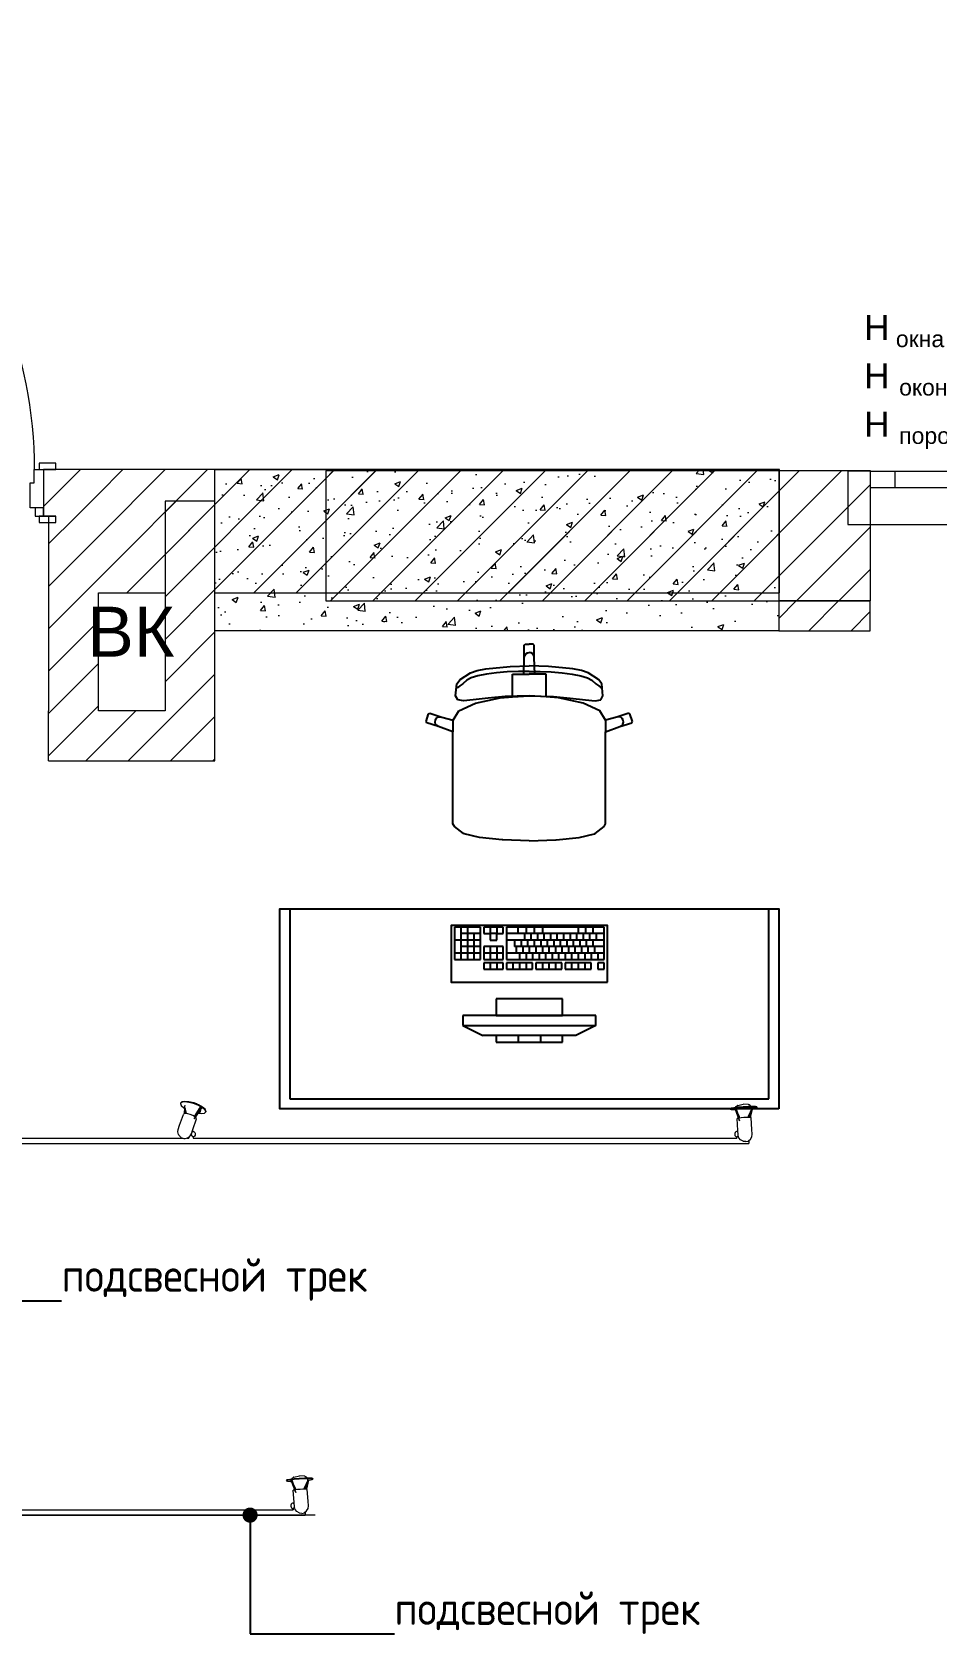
# Model space of a CAD drawing. Header units: millimetres. Extents: x 2336463 to 2579121, y 595385 to 778077.
# Drawn here: x 2378348 to 2381068, y 713949 to 718760 of the extents above; entities that cross this region are included whole.
import ezdxf

# ---------------------------------------------------------------- set-up
doc = ezdxf.new("R2010")
doc.units = ezdxf.units.MM
doc.header["$MEASUREMENT"] = 0
doc.layers.add('+возводимые стены', color=7, linetype='Continuous')
doc.layers.add('сит план', color=7, linetype='Continuous')
for name, color, linetype, lineweight in [('+возводимые стены_Ном._пера__101', 252, 'Continuous', 5), ('MEP - Электрооборудование.ЭО_Ном._пера__1', 7, 'Continuous', 13), ('MEP - Электрооборудование.ЭО_Ном._пера__101', 252, 'Continuous', 5), ('Двери ARCHICAD_Ном._пера__1', 7, 'Continuous', 13), ('Окна ARCHICAD_Ном._пера__1', 7, 'Continuous', 13), ('сит план_Ном._пера__1', 7, 'Continuous', 13)]:
    doc.layers.add(name, color=color, linetype=linetype, lineweight=lineweight)
for name, color, linetype, lineweight, true_color in [('+возводимые стены_Ном._пера__169', 7, 'Continuous', 5, 0x68b353), ('MEP - Электрооборудование.ЭО_Ном._пера__58', 7, 'Continuous', 5, 0xdf0000), ('Интерьер - Мебель_Ном._пера__62', 7, 'Continuous', 25, 0xaaaaaa), ('сит план_Ном._пера__87', 7, 'Continuous', 20, 0x6a6a6a)]:
    doc.layers.add(name, color=color, linetype=linetype, lineweight=lineweight, true_color=true_color)
doc.styles.add('СГЕНЕРИР_СТИЛЬ_1', font='arial.ttf')
doc.styles.add('СГЕНЕРИР_СТИЛЬ_3', font='isocp.shx')
doc.dimstyles.new('СГЕНЕРИР_СТИЛЬ__11', dxfattribs={"dimtxt": 0.18, "dimasz": 91.2, "dimexe": 0.18, "dimexo": 0.0625, "dimgap": 0, "dimtad": 0, "dimtih": 1, "dimtoh": 1, "dimdec": 4, "dimzin": 0, "dimdsep": 46, "dimcen": 0.09, "dimadec": 0, "dimazin": 0, "dimtfac": 1, "dimtdec": 4, "dimtmove": 0, "dimatfit": 3, "dimldrblk": 'ARROWHEAD_11', "dimfxl": 0, "dimtolj": 1, "dimtzin": 0, "dimarcsym": 0})
pattern_1 = [(45, (2086872.015, 585813.69), (-63.639609, 63.639609), [])]

# ---------------------------------------------------------------- blocks, each defined once
blk = doc.blocks.new('Окно 25_13')
at = {"layer": 'Окна ARCHICAD_Ном._пера__1', "color": 7, "linetype": 'Continuous', "lineweight": 13}
for p, q in [((-827.5, 0), (827.5, 0)), ((-827.5, 0), (-752.5, 0)), ((-827.5, 0), (-827.5, -50)), ((-827.5, 0), (-827.5, -50)), ((-752.5, 0), (-752.5, -50)), ((-752.5, 0), (752.5, 0)), ((752.5, -50), (752.5, 0)), ((752.5, 0), (827.5, 0)), ((827.5, 0), (827.5, -50)), ((827.5, 0), (827.5, -50)), ((-752.5, -50), (-827.5, -50)), ((-827.5, -50), (-827.5, -160)), ((752.5, -50), (-752.5, -50)), ((827.5, -50), (752.5, -50)), ((827.5, -50), (827.5, -160)), ((-827.5, -160), (827.5, -160))]:
    blk.add_line(p, q, dxfattribs=at)
blk = doc.blocks.new('Стена_1072', base_point=(2382768, 717281.3))
at = {"layer": 'сит план_Ном._пера__87', "linetype": 'Continuous', "lineweight": 20, "true_color": 0x6a6a6a}
h = blk.add_hatch(dxfattribs=at)
h.set_pattern_fill('Блоки_Бетонные_Эффективные', color=251, style=0, pattern_type=2)
h.set_pattern_definition(pattern_1)
h.paths.add_polyline_path([(2380799.8, 717441.3), (2380799.8, 717281.3), (2380866.8, 717281.3), (2380866.8, 717441.3)])
h = blk.add_hatch(dxfattribs=at)
h.set_pattern_fill('Блоки_Бетонные_Эффективные', color=251, style=0, pattern_type=2)
h.set_pattern_definition(pattern_1)
h.paths.add_polyline_path([(2382768, 717441.3), (2382521.8, 717441.3), (2382521.8, 717281.3), (2382768, 717281.3)])
at = {"layer": 'сит план_Ном._пера__1', "color": 7, "linetype": 'Continuous', "lineweight": 13}
for p, q in [((2380866.8, 717441.3), (2380866.8, 717391.3)), ((2382521.8, 717441.3), (2382521.8, 717391.3)), ((2380866.8, 717391.3), (2380866.8, 717281.3)), ((2382521.8, 717391.3), (2382521.8, 717281.3))]:
    blk.add_line(p, q, dxfattribs=at)
at = {"layer": 'сит план_Ном._пера__1', "color": 7, "linetype": 'Continuous', "lineweight": 13, "flags": 128}
for points in [[(2380866.8, 717441.3), (2380799.8, 717441.3)], [(2380799.8, 717441.3), (2380799.8, 717281.3)], [(2382768, 717441.3), (2382521.8, 717441.3)], [(2382768, 717281.3), (2382768, 717441.3)], [(2380799.8, 717281.3), (2380866.8, 717281.3)], [(2382521.8, 717281.3), (2382768, 717281.3)]]:
    blk.add_lwpolyline(points, dxfattribs=at)
at = {"layer": 'Окна ARCHICAD_Ном._пера__1', "color": 7, "linetype": 'Continuous', "lineweight": 13, "zscale": 1000}
blk.add_blockref('Окно 25_13', (2381694.3, 717441.3), dxfattribs=at)
blk = doc.blocks.new('Стена_1073', base_point=(2380867.8, 717051.7))
at = {"layer": 'сит план_Ном._пера__87', "linetype": 'Continuous', "lineweight": 20, "true_color": 0x6a6a6a}
h = blk.add_hatch(dxfattribs=at)
h.set_pattern_fill('Блоки_Бетонные_Эффективные', color=251, style=0, pattern_type=2)
h.set_pattern_definition(pattern_1)
h.paths.add_polyline_path([(2380867.8, 717441.7), (2379231, 717441.7), (2379231, 717051.7), (2380867.8, 717051.7)])
at = {"layer": 'сит план_Ном._пера__1', "color": 7, "linetype": 'Continuous', "lineweight": 13, "flags": 128}
for points in [[(2380867.8, 717441.7), (2379231, 717441.7)], [(2379231, 717441.7), (2379231, 717051.7)], [(2380867.8, 717051.7), (2380867.8, 717441.7)], [(2379231, 717051.7), (2380867.8, 717051.7)]]:
    blk.add_lwpolyline(points, dxfattribs=at)
blk = doc.blocks.new('Стена_1074', base_point=(2378898, 717350.8))
at = {"layer": 'сит план_Ном._пера__87', "linetype": 'Continuous', "lineweight": 20, "true_color": 0x6a6a6a}
h = blk.add_hatch(dxfattribs=at)
h.set_pattern_fill('Блоки_Бетонные_Эффективные', color=251, style=0, pattern_type=2)
h.set_pattern_definition(pattern_1)
h.paths.add_polyline_path([(2378748, 717350.8), (2378748, 716720.8), (2378898, 716720.8), (2378898, 717350.8)])
at = {"layer": 'сит план_Ном._пера__1', "color": 7, "linetype": 'Continuous', "lineweight": 13, "flags": 128}
for points in [[(2378748, 717350.8), (2378748, 716720.8)], [(2378898, 717350.8), (2378748, 717350.8)], [(2378898, 716720.8), (2378898, 717350.8)]]:
    blk.add_lwpolyline(points, dxfattribs=at)
blk = doc.blocks.new('Стена_1075', base_point=(2378898.1, 716570.8))
at = {"layer": 'сит план_Ном._пера__87', "linetype": 'Continuous', "lineweight": 20, "true_color": 0x6a6a6a}
h = blk.add_hatch(dxfattribs=at)
h.set_pattern_fill('Блоки_Бетонные_Эффективные', color=251, style=0, pattern_type=2)
h.set_pattern_definition(pattern_1)
h.paths.add_polyline_path([(2378398, 716720.8), (2378398, 716570.8), (2378548, 716720.8)])
h = blk.add_hatch(dxfattribs=at)
h.set_pattern_fill('Блоки_Бетонные_Эффективные', color=251, style=0, pattern_type=2)
h.set_pattern_definition(pattern_1)
h.paths.add_polyline_path([(2378548, 716720.8), (2378398, 716570.8), (2378548, 716570.8)])
h = blk.add_hatch(dxfattribs=at)
h.set_pattern_fill('Блоки_Бетонные_Эффективные', color=251, style=0, pattern_type=2)
h.set_pattern_definition(pattern_1)
h.paths.add_polyline_path([(2378548, 716570.8), (2378898.1, 716570.8), (2378898.1, 716720.8), (2378548, 716720.8)])
at = {"layer": 'сит план_Ном._пера__1', "color": 7, "linetype": 'Continuous', "lineweight": 13, "flags": 128}
for points in [[(2378398, 716570.8), (2378398, 716720.8)], [(2378748, 716720.8), (2378548, 716720.8)], [(2378898.1, 716720.8), (2378898, 716720.8)], [(2378898.1, 716570.8), (2378898.1, 716720.8)], [(2378398, 716570.8), (2378898.1, 716570.8)]]:
    blk.add_lwpolyline(points, dxfattribs=at)
blk = doc.blocks.new('Стена_1076', base_point=(2378398, 716570.8))
at = {"layer": 'сит план_Ном._пера__87', "linetype": 'Continuous', "lineweight": 20, "true_color": 0x6a6a6a}
h = blk.add_hatch(dxfattribs=at)
h.set_pattern_fill('Блоки_Бетонные_Эффективные', color=251, style=0, pattern_type=2)
h.set_pattern_definition(pattern_1)
h.paths.add_polyline_path([(2378398, 717445.9), (2378398, 717305.9), (2378548, 717445.9)])
h = blk.add_hatch(dxfattribs=at)
h.set_pattern_fill('Блоки_Бетонные_Эффективные', color=251, style=0, pattern_type=2)
h.set_pattern_definition(pattern_1)
h.paths.add_polyline_path([(2378398, 717305.9), (2378548, 717305.9), (2378548, 717445.9)])
h = blk.add_hatch(dxfattribs=at)
h.set_pattern_fill('Блоки_Бетонные_Эффективные', color=251, style=0, pattern_type=2)
h.set_pattern_definition(pattern_1)
h.paths.add_polyline_path([(2378548, 716720.8), (2378548, 717305.9), (2378398, 717305.9), (2378398, 716720.8)])
at = {"layer": 'сит план_Ном._пера__1', "color": 7, "linetype": 'Continuous', "lineweight": 13, "flags": 128}
for points in [[(2378548, 717445.9), (2378398, 717445.9)], [(2378398, 717305.9), (2378398, 716720.8)], [(2378548, 716720.8), (2378548, 717075.8)]]:
    blk.add_lwpolyline(points, dxfattribs=at)
blk = doc.blocks.new('Стена_1077', base_point=(2380594.7, 717075.8))
at = {"layer": 'сит план_Ном._пера__87', "linetype": 'Continuous', "lineweight": 20, "true_color": 0x6a6a6a}
h = blk.add_hatch(dxfattribs=at)
h.set_pattern_fill('Блоки_Бетонные_Эффективные', color=251, style=0, pattern_type=2)
h.set_pattern_definition(pattern_1)
h.paths.add_polyline_path([(2380594.7, 717445.8), (2378548, 717445.8), (2378548, 717075.8), (2380594.7, 717075.8)])
at = {"layer": 'сит план_Ном._пера__1', "color": 7, "linetype": 'Continuous', "lineweight": 13, "flags": 128}
for points in [[(2380594.7, 717445.8), (2378548, 717445.8)], [(2380594.7, 717075.8), (2380594.7, 717445.8)], [(2378548, 717075.8), (2378748, 717075.8)], [(2378898, 717075.8), (2380594.7, 717075.8)]]:
    blk.add_lwpolyline(points, dxfattribs=at)
blk = doc.blocks.new('Однопольная Дверь 25_6')
at = {"layer": 'Двери ARCHICAD_Ном._пера__1', "color": 7, "linetype": 'Continuous', "lineweight": 13}
for p, q in [((617, 1214), (617, 1314)), ((617, 1314), (657, 1314)), ((657, 1314), (657, 1214)), ((657, 1214), (617, 1214)), ((637, 1214), (637, 100)), ((617, 0), (617, 100)), ((617, 100), (657, 100)), ((657, 100), (657, 0)), ((-722, 0), (-722, 19)), ((-722, 19), (-672, 19)), ((-672, 0), (-722, 0)), ((-685, 0), (-722, 0)), ((-685, 0), (-722, 0)), ((-657, 0), (-685, 0)), ((-685, 0), (-685, -115)), ((-685, 0), (-685, -115)), ((-685, 0), (-685, -115)), ((-672, 19), (-672, 0)), ((-657, -40), (-657, 0)), ((657, 0), (617, 0)), ((685, 0), (657, 0)), ((657, 0), (657, -40)), ((672, 19), (722, 19)), ((672, 0), (672, 19)), ((722, 0), (672, 0)), ((685, -115), (685, 0)), ((685, 0), (685, -115)), ((685, 0), (685, -115)), ((685, 0), (722, 0)), ((685, 0), (722, 0)), ((722, 19), (722, 0)), ((-645, -40), (-657, -40)), ((-645, -115), (-645, -40)), ((657, -40), (645, -40)), ((645, -40), (645, -115)), ((-722, -159), (-722, -140)), ((-722, -140), (-672, -140)), ((-685, -140), (-722, -140)), ((-685, -140), (-722, -140)), ((-685, -140), (-685, -115)), ((-685, -115), (-660, -115)), ((-685, -115), (-645, -115)), ((-685, -115), (-685, -140)), ((-685, -115), (-685, -140)), ((-660, -140), (-685, -140)), ((-672, -140), (-672, -159)), ((-660, -115), (-660, -140)), ((645, -115), (685, -115)), ((660, -140), (660, -115)), ((660, -115), (685, -115)), ((685, -140), (660, -140)), ((672, -140), (722, -140)), ((672, -159), (672, -140)), ((685, -115), (685, -140)), ((685, -115), (685, -140)), ((685, -115), (685, -140)), ((685, -140), (722, -140)), ((685, -140), (722, -140)), ((722, -140), (722, -159)), ((-672, -159), (-722, -159)), ((722, -159), (672, -159))]:
    blk.add_line(p, q, dxfattribs=at)
at = {"layer": 'Двери ARCHICAD_Ном._пера__1', "color": 7, "linetype": 'Continuous', "lineweight": 13, "flags": 128}
for points in [[(637, 1214), (637, 100), (617, 100), (617, 1214)], [(657, 1214), (657, 100), (637, 100), (637, 1214)]]:
    blk.add_lwpolyline(points, close=True, dxfattribs=at)
at = {"layer": 'Двери ARCHICAD_Ном._пера__1', "color": 7, "linetype": 'Continuous', "lineweight": 13}
blk.add_arc((657, 0), 1314, 90, 180, dxfattribs=at)
blk = doc.blocks.new('Стена_1174', base_point=(2378398, 717445.9))
at = {"layer": 'сит план_Ном._пера__87', "linetype": 'Continuous', "lineweight": 20, "true_color": 0x6a6a6a}
h = blk.add_hatch(dxfattribs=at)
h.set_pattern_fill('Блоки_Бетонные_Эффективные', color=251, style=0, pattern_type=2)
h.set_pattern_definition(pattern_1)
h.paths.add_polyline_path([(2378382.9, 717445.9), (2378382.9, 717305.9), (2378398, 717305.9), (2378398, 717445.9)])
at = {"layer": 'сит план_Ном._пера__1', "color": 7, "linetype": 'Continuous', "lineweight": 13}
for p, q in [((2377012.9, 717445.8), (2376975.9, 717445.8)), ((2377012.9, 717445.8), (2377012.9, 717330.8)), ((2378382.9, 717445.9), (2378419.9, 717445.9)), ((2378382.9, 717445.9), (2378382.9, 717330.9)), ((2377012.9, 717330.8), (2377012.9, 717305.8)), ((2378382.9, 717330.9), (2378382.9, 717305.9)), ((2377012.9, 717305.8), (2376975.9, 717305.8)), ((2378382.9, 717305.9), (2378419.9, 717305.9))]:
    blk.add_line(p, q, dxfattribs=at)
at = {"layer": 'сит план_Ном._пера__1', "color": 7, "linetype": 'Continuous', "lineweight": 13, "flags": 128}
for points in [[(2378398, 717445.9), (2378382.9, 717445.9)], [(2378382.9, 717305.9), (2378398, 717305.9)]]:
    blk.add_lwpolyline(points, dxfattribs=at)
at = {"layer": 'Двери ARCHICAD_Ном._пера__1', "color": 7, "linetype": 'Continuous', "lineweight": 13, "xscale": -1, "zscale": 1000, "rotation": 0.003580986225850786}
blk.add_blockref('Однопольная Дверь 25_6', (2377697.9, 717445.9), dxfattribs=at)
blk = doc.blocks.new('Стена_1180', base_point=(2380592.7, 716961.3))
at = {"layer": '+возводимые стены_Ном._пера__169', "linetype": 'Continuous', "lineweight": 5, "true_color": 0x68b353}
h = blk.add_hatch(dxfattribs=at)
h.set_pattern_fill('Блоки_Бетонные_Эффективные', color=85, style=0, pattern_type=2)
h.set_pattern_definition(pattern_1)
h.paths.add_polyline_path([(2380592.7, 716961.3), (2380867.6, 716961.3), (2380867.6, 717051.3), (2380592.7, 717051.3)])
at = {"layer": '+возводимые стены_Ном._пера__101', "color": 252, "linetype": 'Continuous', "lineweight": 5, "flags": 128}
for points in [[(2380867.6, 717051.3), (2380592.7, 717051.3)], [(2380592.7, 717051.3), (2380592.7, 716961.3)], [(2380867.6, 716961.3), (2380867.6, 717051.3)], [(2380592.7, 716961.3), (2380867.6, 716961.3)]]:
    blk.add_lwpolyline(points, dxfattribs=at)
blk = doc.blocks.new('Индивидуальное Рабочее Место 25_2')
at = {"layer": 'Интерьер - Мебель_Ном._пера__62', "color": 253, "linetype": 'Continuous', "lineweight": 25, "true_color": 0xaaaaaa}
for p, q in [((-1470, 0), (-1500, 0)), ((-1500, 0), (-1500, -30)), ((-30, 0), (-1470, 0)), ((0, 0), (-30, 0)), ((0, -30), (0, 0)), ((-1500, -30), (-1500, -600)), ((-1470, -30), (-30, -30)), ((-1470, -600), (-1470, -30)), ((-30, -30), (-30, -600)), ((0, -600), (0, -30)), ((-950, -250), (-890, -220)), ((-610, -220), (-890, -220)), ((-850, -220), (-850, -200)), ((-850, -200), (-650, -200)), ((-650, -220), (-850, -220)), ((-783.3, -220), (-783.3, -200)), ((-716.7, -220), (-716.7, -200)), ((-650, -200), (-650, -220)), ((-550, -250), (-610, -220)), ((-950, -280), (-950, -250)), ((-950, -250), (-550, -250)), ((-550, -280), (-950, -280)), ((-850, -330), (-850, -280)), ((-850, -280), (-650, -280)), ((-650, -280), (-650, -330)), ((-550, -250), (-550, -280)), ((-650, -330), (-850, -330)), ((-887.1, -438.5), (-887.1, -419.1)), ((-887.1, -419.1), (-828.3, -419.1)), ((-867.5, -438.5), (-867.5, -419.1)), ((-847.9, -438.5), (-847.9, -419.1)), ((-828.3, -419.1), (-828.3, -438.5)), ((-818.5, -438.5), (-818.5, -419.1)), ((-818.5, -419.1), (-740.2, -419.1)), ((-799, -438.5), (-799, -419.1)), ((-779.4, -438.5), (-779.4, -419.1)), ((-759.8, -438.5), (-759.8, -419.1)), ((-740.2, -419.1), (-740.2, -438.5)), ((-730.4, -438.5), (-730.4, -419.1)), ((-730.4, -419.1), (-652.1, -419.1)), ((-710.8, -438.5), (-710.8, -419.1)), ((-691.2, -438.5), (-691.2, -419.1)), ((-671.7, -438.5), (-671.7, -419.1)), ((-652.1, -419.1), (-652.1, -438.5)), ((-642.3, -438.5), (-642.3, -419.1)), ((-642.3, -419.1), (-564, -419.1)), ((-622.7, -438.5), (-622.7, -419.1)), ((-603.1, -438.5), (-603.1, -419.1)), ((-583.5, -438.5), (-583.5, -419.1)), ((-564, -419.1), (-564, -438.5)), ((-544.4, -438.5), (-544.4, -419.1)), ((-544.4, -419.1), (-524.8, -419.1)), ((-524.8, -419.1), (-524.8, -438.5)), ((-975.2, -545.2), (-975.2, -448.2)), ((-975.2, -448.2), (-896.9, -448.2)), ((-896.9, -467.6), (-975.2, -467.6)), ((-955.6, -545.2), (-955.6, -448.2)), ((-936, -545.2), (-936, -448.2)), ((-916.5, -525.8), (-916.5, -448.2)), ((-896.9, -448.2), (-896.9, -545.2)), ((-828.3, -438.5), (-887.1, -438.5)), ((-887.1, -487), (-887.1, -448.2)), ((-887.1, -448.2), (-828.3, -448.2)), ((-828.3, -467.6), (-887.1, -467.6)), ((-867.5, -487), (-867.5, -448.2)), ((-847.9, -487), (-847.9, -448.2)), ((-828.3, -448.2), (-828.3, -487)), ((-740.2, -438.5), (-818.5, -438.5)), ((-818.5, -545.2), (-818.5, -448.2)), ((-818.5, -448.2), (-524.8, -448.2)), ((-524.8, -467.6), (-818.5, -467.6)), ((-789.2, -487), (-789.2, -467.6)), ((-779.4, -467.6), (-779.4, -448.2)), ((-769.6, -487), (-769.6, -467.6)), ((-759.8, -467.6), (-759.8, -448.2)), ((-750, -487), (-750, -467.6)), ((-740.2, -467.6), (-740.2, -448.2)), ((-652.1, -438.5), (-730.4, -438.5)), ((-730.4, -487), (-730.4, -467.6)), ((-720.6, -467.6), (-720.6, -448.2)), ((-710.8, -487), (-710.8, -467.6)), ((-701, -467.6), (-701, -448.2)), ((-691.2, -487), (-691.2, -467.6)), ((-681.5, -467.6), (-681.5, -448.2)), ((-671.7, -487), (-671.7, -467.6)), ((-661.9, -467.6), (-661.9, -448.2)), ((-652.1, -487), (-652.1, -467.6)), ((-564, -438.5), (-642.3, -438.5)), ((-642.3, -467.6), (-642.3, -448.2)), ((-632.5, -487), (-632.5, -467.6)), ((-622.7, -467.6), (-622.7, -448.2)), ((-612.9, -487), (-612.9, -467.6)), ((-603.1, -467.6), (-603.1, -448.2)), ((-593.3, -487), (-593.3, -467.6)), ((-583.5, -467.6), (-583.5, -448.2)), ((-573.8, -487), (-573.8, -467.6)), ((-564, -467.6), (-564, -448.2)), ((-554.2, -487), (-554.2, -467.6)), ((-524.8, -438.5), (-544.4, -438.5)), ((-544.4, -467.6), (-544.4, -448.2)), ((-524.8, -448.2), (-524.8, -545.2)), ((-896.9, -506.4), (-975.2, -506.4)), ((-896.9, -487), (-955.6, -487)), ((-896.9, -525.8), (-955.6, -525.8)), ((-828.3, -487), (-887.1, -487)), ((-887.1, -545.2), (-887.1, -525.8)), ((-887.1, -525.8), (-867.5, -525.8)), ((-867.5, -525.8), (-867.5, -506.4)), ((-867.5, -506.4), (-847.9, -506.4)), ((-867.5, -545.2), (-867.5, -525.8)), ((-847.9, -525.8), (-867.5, -525.8)), ((-847.9, -506.4), (-847.9, -525.8)), ((-847.9, -525.8), (-828.3, -525.8)), ((-847.9, -545.2), (-847.9, -525.8)), ((-828.3, -525.8), (-828.3, -545.2)), ((-524.8, -506.4), (-818.5, -506.4)), ((-524.8, -525.8), (-818.5, -525.8)), ((-524.8, -487), (-794.1, -487)), ((-794.1, -506.4), (-794.1, -487)), ((-784.3, -545.2), (-784.3, -525.8)), ((-774.5, -506.4), (-774.5, -487)), ((-764.7, -525.8), (-764.7, -506.4)), ((-759.8, -545.2), (-759.8, -525.8)), ((-754.9, -506.4), (-754.9, -487)), ((-745.1, -525.8), (-745.1, -506.4)), ((-735.3, -506.4), (-735.3, -487)), ((-735.3, -545.2), (-735.3, -525.8)), ((-725.5, -525.8), (-725.5, -506.4)), ((-715.7, -506.4), (-715.7, -487)), ((-710.8, -545.2), (-710.8, -525.8)), ((-705.9, -525.8), (-705.9, -506.4)), ((-696.1, -506.4), (-696.1, -487)), ((-686.4, -525.8), (-686.4, -506.4)), ((-676.6, -506.4), (-676.6, -487)), ((-666.8, -525.8), (-666.8, -506.4)), ((-657, -506.4), (-657, -487)), ((-647.2, -525.8), (-647.2, -506.4)), ((-637.4, -506.4), (-637.4, -487)), ((-627.6, -525.8), (-627.6, -506.4)), ((-617.8, -506.4), (-617.8, -487)), ((-608, -525.8), (-608, -506.4)), ((-603.1, -545.2), (-603.1, -525.8)), ((-598.2, -506.4), (-598.2, -487)), ((-588.4, -525.8), (-588.4, -506.4)), ((-581.1, -545.2), (-581.1, -525.8)), ((-578.6, -506.4), (-578.6, -487)), ((-568.9, -525.8), (-568.9, -506.4)), ((-559.1, -506.4), (-559.1, -487)), ((-559.1, -545.2), (-559.1, -525.8)), ((-549.3, -525.8), (-549.3, -506.4)), ((-896.9, -545.2), (-975.2, -545.2)), ((-828.3, -545.2), (-887.1, -545.2)), ((-524.8, -545.2), (-818.5, -545.2)), ((-1500, -600), (-1470, -600)), ((-30, -600), (0, -600)), ((-899.9, -814.7), (-945.8, -825.4)), ((-831.1, -807.6), (-899.9, -814.7)), ((-830, -807.5), (-831.1, -807.6)), ((-750, -805), (-830, -807.5)), ((-750, -805), (-670, -807.5)), ((-670, -807.5), (-668.9, -807.6)), ((-668.9, -807.6), (-600.1, -814.7)), ((-600.1, -814.7), (-554.2, -825.4)), ((-974.7, -847.4), (-979.3, -856)), ((-979.3, -856), (-979.3, -887.1)), ((-947.9, -826.3), (-974.7, -847.4)), ((-945.8, -825.4), (-947.9, -826.3)), ((-554.2, -825.4), (-552.1, -826.3)), ((-552.1, -826.3), (-525.3, -847.4)), ((-525.3, -847.4), (-520.7, -856)), ((-520.7, -856), (-520.7, -887.1)), ((-979.3, -887.1), (-979.3, -923.2)), ((-520.7, -887.1), (-520.7, -923.2)), ((-979.3, -923.2), (-979.3, -1132.3)), ((-520.7, -923.2), (-520.7, -1132.3)), ((-1022.6, -1148), (-1058.1, -1159.4)), ((-1027.8, -1150.8), (-1031.4, -1155.4)), ((-1022.6, -1148), (-1027.8, -1150.8)), ((-979.3, -1132.3), (-1022.6, -1148)), ((-979.3, -1166.5), (-979.3, -1132.3)), ((-520.7, -1166.5), (-520.7, -1132.3)), ((-520.7, -1132.3), (-477.4, -1148)), ((-477.4, -1148), (-472.2, -1150.8)), ((-477.4, -1148), (-441.9, -1159.4)), ((-472.2, -1150.8), (-468.6, -1155.4)), ((-1058.1, -1159.4), (-1060, -1163.1)), ((-1060, -1163.1), (-1052.5, -1185.9)), ((-1052.5, -1185.9), (-1048.7, -1187.8)), ((-1048.7, -1187.8), (-1013.3, -1176.4)), ((-1031.4, -1155.4), (-1033, -1161)), ((-1033, -1161), (-1032.3, -1166.8)), ((-1032.3, -1166.8), (-1029.5, -1171.9)), ((-1029.5, -1171.9), (-1024.8, -1175.5)), ((-1024.8, -1175.5), (-1019.2, -1177.1)), ((-1019.2, -1177.1), (-1013.3, -1176.4)), ((-1013.3, -1176.4), (-979.2, -1166.7)), ((-979.3, -1166.5), (-979.2, -1166.7)), ((-979.2, -1166.7), (-961.8, -1194.6)), ((-961.8, -1194.6), (-912.1, -1218.4)), ((-538.2, -1194.6), (-587.9, -1218.4)), ((-520.8, -1166.7), (-538.2, -1194.6)), ((-520.7, -1166.5), (-520.8, -1166.7)), ((-486.7, -1176.4), (-520.8, -1166.7)), ((-480.8, -1177.1), (-486.7, -1176.4)), ((-451.3, -1187.8), (-486.7, -1176.4)), ((-475.2, -1175.5), (-480.8, -1177.1)), ((-470.5, -1171.9), (-475.2, -1175.5)), ((-467.7, -1166.8), (-470.5, -1171.9)), ((-468.6, -1155.4), (-467, -1161)), ((-467, -1161), (-467.7, -1166.8)), ((-447.5, -1185.9), (-451.3, -1187.8)), ((-440, -1163.1), (-447.5, -1185.9)), ((-441.9, -1159.4), (-440, -1163.1)), ((-964.7, -1228.1), (-971.4, -1239.7)), ((-971.4, -1239.7), (-968.1, -1275.8)), ((-947.5, -1225.1), (-964.7, -1228.1)), ((-918.5, -1227.7), (-947.5, -1225.1)), ((-873.2, -1233.5), (-918.5, -1227.7)), ((-912.1, -1218.4), (-837.7, -1234.2)), ((-822.3, -1238.2), (-873.2, -1233.5)), ((-837.7, -1234.2), (-800.3, -1236.6)), ((-750, -1240.5), (-822.3, -1238.2)), ((-800.3, -1236.6), (-750, -1239.8)), ((-800.3, -1236.6), (-800.3, -1275.3)), ((-699.7, -1236.6), (-750, -1239.8)), ((-750, -1240.5), (-677.7, -1238.2)), ((-662.3, -1234.2), (-699.7, -1236.6)), ((-699.7, -1236.6), (-699.7, -1275.3)), ((-677.7, -1238.2), (-626.8, -1233.5)), ((-587.9, -1218.4), (-662.3, -1234.2)), ((-626.8, -1233.5), (-581.5, -1227.7)), ((-581.5, -1227.7), (-552.5, -1225.1)), ((-552.5, -1225.1), (-535.3, -1228.1)), ((-535.3, -1228.1), (-528.6, -1239.7)), ((-528.6, -1239.7), (-531.9, -1275.8)), ((-965, -1265.2), (-968.8, -1262.6)), ((-968.1, -1275.8), (-957.6, -1289)), ((-958.8, -1270.4), (-965, -1265.2)), ((-949.7, -1276.5), (-958.8, -1270.4)), ((-957.6, -1289), (-926.5, -1309)), ((-938, -1286.6), (-949.7, -1276.5)), ((-924.8, -1294.3), (-938, -1286.6)), ((-904.5, -1300.5), (-924.8, -1294.3)), ((-800.3, -1275.3), (-800.3, -1305.3)), ((-699.7, -1275.3), (-699.7, -1305.3)), ((-595.5, -1300.5), (-575.2, -1294.3)), ((-575.2, -1294.3), (-562, -1286.6)), ((-542.4, -1289), (-573.5, -1309)), ((-562, -1286.6), (-550.3, -1276.5)), ((-550.3, -1276.5), (-541.2, -1270.4)), ((-531.9, -1275.8), (-542.4, -1289)), ((-541.2, -1270.4), (-535, -1265.2)), ((-535, -1265.2), (-531.2, -1262.6)), ((-926.5, -1309), (-906.6, -1316.3)), ((-906.6, -1316.3), (-880.7, -1321.1)), ((-878.5, -1305.5), (-904.5, -1300.5)), ((-880.7, -1321.1), (-807.5, -1328.1)), ((-848.5, -1309.2), (-878.5, -1305.5)), ((-816.1, -1311.7), (-848.5, -1309.2)), ((-782.7, -1313.2), (-816.1, -1311.7)), ((-807.5, -1328.1), (-750, -1330.2)), ((-800.3, -1305.3), (-766.9, -1305.3)), ((-750, -1313.6), (-782.7, -1313.2)), ((-766.9, -1305.3), (-750, -1305.3)), ((-766.9, -1305.3), (-765.1, -1355.1)), ((-733.1, -1305.3), (-750, -1305.3)), ((-750, -1313.6), (-717.3, -1313.2)), ((-692.5, -1328.1), (-750, -1330.2)), ((-733.1, -1305.3), (-734.9, -1355.1)), ((-699.7, -1305.3), (-733.1, -1305.3)), ((-717.3, -1313.2), (-683.9, -1311.7)), ((-619.3, -1321.1), (-692.5, -1328.1)), ((-683.9, -1311.7), (-651.5, -1309.2)), ((-651.5, -1309.2), (-621.5, -1305.5)), ((-621.5, -1305.5), (-595.5, -1300.5)), ((-593.4, -1316.3), (-619.3, -1321.1)), ((-573.5, -1309), (-593.4, -1316.3)), ((-765.1, -1355.1), (-763.9, -1360.8)), ((-765.1, -1355.1), (-765.1, -1392)), ((-765.1, -1392), (-762.1, -1395)), ((-763.9, -1360.8), (-760.7, -1365.7)), ((-762.1, -1395), (-750, -1395)), ((-760.7, -1365.7), (-755.8, -1368.9)), ((-755.8, -1368.9), (-750, -1370.1)), ((-744.2, -1368.9), (-750, -1370.1)), ((-737.9, -1395), (-750, -1395)), ((-739.3, -1365.7), (-744.2, -1368.9)), ((-736.1, -1360.8), (-739.3, -1365.7)), ((-734.9, -1392), (-737.9, -1395)), ((-734.9, -1355.1), (-736.1, -1360.8)), ((-734.9, -1355.1), (-734.9, -1392))]:
    blk.add_line(p, q, dxfattribs=at)
at = {"layer": 'Интерьер - Мебель_Ном._пера__62', "color": 253, "linetype": 'Continuous', "lineweight": 25, "true_color": 0xaaaaaa, "flags": 128}
for points in [[(0, 0), (-1500, 0), (-1500, -600), (0, -600)], [(-515, -380), (-515, -550), (-985, -550), (-985, -380)]]:
    blk.add_lwpolyline(points, close=True, dxfattribs=at)
blk = doc.blocks.new('Набор Источников Света Настенный 25_3')
at = {"layer": 'MEP - Электрооборудование.ЭО_Ном._пера__58', "color": 12, "linetype": 'Continuous', "lineweight": 5, "true_color": 0xdf0000}
for p, q in [((2500, 0), (-2500, 0)), ((-2508.7, -19.6), (-2509.8, -27.7)), ((-2509.8, -27.7), (-2508.8, -41.6)), ((-2508.8, -41.6), (-2506.4, -77.3)), ((-2504.6, -12.5), (-2508.7, -19.6)), ((-2498.2, -7.5), (-2504.6, -12.5)), ((-2500, -8), (-2500, 0)), ((-2500, -8.9), (-2500, -8)), ((-2497.6, -7.2), (-2498.2, -7.5)), ((-2490.2, -5.3), (-2497.6, -7.2)), ((-2490.2, -5.3), (-2482.8, -6.2)), ((-2482.1, -6.4), (-2482.8, -6.2)), ((-2482.1, -6.4), (-2475, -10.4)), ((-2475, -10.4), (-2470, -16.9)), ((-2470, -16.9), (-2467.9, -24.8)), ((-2467.1, -22.9), (-2467.9, -25.1)), ((-2467.9, -24.8), (-2466.9, -38.7)), ((-2467.4, -32.3), (-2466.3, -34.2)), ((-2465.4, -20.9), (-2467.1, -22.9)), ((-2467.1, -36), (-2462.2, -36)), ((-2466.9, -38.7), (-2464.5, -74.4)), ((-2466.3, -34.2), (-2464.4, -35.7)), ((-2466, -20), (-2463.3, -20)), ((-2463.3, -20), (-2465.4, -20.9)), ((-2464.4, -35.7), (-2462.2, -36)), ((-829.7, -16), (-2463.6, -16)), ((-2463.6, -20), (-2463.6, -16)), ((-2461.2, -20.3), (-2463.3, -20)), ((-2462.2, -36), (-2460.2, -35.1)), ((-2459.3, -21.8), (-2461.2, -20.3)), ((-2460.2, -35.1), (-2458.5, -33.1)), ((-2457.9, -24.2), (-2459.3, -21.8)), ((-2458.5, -33.1), (-2457.5, -30.3)), ((-2457.3, -27.2), (-2457.9, -24.2)), ((-2457.5, -30.3), (-2457.3, -27.2)), ((-828.9, -41.9), (-840, -74.2)), ((-836, -27.6), (-835.5, -24.5)), ((-835.7, -30.6), (-836, -27.6)), ((-834.6, -33.3), (-835.7, -30.6)), ((-835.5, -24.5), (-834.1, -22)), ((-832.8, -35.2), (-834.6, -33.3)), ((-834.1, -22), (-832.2, -20.4)), ((-830.6, -36), (-832.8, -35.2)), ((-832.2, -20.4), (-830, -20)), ((-828.4, -35.6), (-830.6, -36)), ((-830.6, -36), (-826.9, -36)), ((-830, -20), (-827.8, -20.8)), ((-830, -20), (-827.4, -20)), ((-829.7, -20), (-829.7, -16)), ((-824.6, -29.3), (-828.9, -41.9)), ((-826.5, -34), (-828.4, -35.6)), ((-827.8, -20.8), (-826.1, -22.7)), ((-825.7, -32.4), (-826.5, -34)), ((-826.1, -22.7), (-824.9, -25.4)), ((-824.6, -28.4), (-825, -30.4)), ((-824.9, -25.4), (-824.6, -28.4)), ((-820.6, -22.5), (-824.6, -29.3)), ((-818.9, -20.7), (-820.6, -22.5)), ((-812.8, -16.4), (-818.9, -20.7)), ((-810.8, -16), (-816.9, -16)), ((-816.9, -19.3), (-816.9, -16)), ((-805.6, -15), (-812.8, -16.4)), ((-803.8, -14.7), (-805.6, -15)), ((-801.3, -15), (-803.8, -14.7)), ((-798.3, -15.8), (-801.3, -15)), ((-795.4, -16.9), (-798.3, -15.8)), ((816.9, -16), (-797.7, -16)), ((-793, -18.2), (-795.4, -16.9)), ((-791.5, -19.6), (-793, -18.2)), ((-791.5, -19.6), (-786.8, -24.8)), ((-784.7, -42.1), (-789, -54.8)), ((-785.9, -26.9), (-786.8, -24.8)), ((-785.9, -26.9), (-783.7, -34.4)), ((-783.7, -34.4), (-784.7, -42.1)), ((-2510.5, -105.4), (-2504, -77.8)), ((-2504.2, -94.8), (-2507.4, -99.5)), ((-2506.4, -77.3), (-2506.4, -77.4)), ((-2506.4, -77.4), (-2504.6, -77.8)), ((-2501.4, -77.9), (-2505.3, -96.4)), ((-2504.6, -77.8), (-2499.9, -78)), ((-2500.7, -77.9), (-2504.3, -95)), ((-2498.5, -83.2), (-2504.2, -94.8)), ((-2499.9, -78), (-2493, -77.8)), ((-2498.2, -77.9), (-2498.5, -83.2)), ((-2493, -77.8), (-2485, -77.4)), ((-2485, -77.4), (-2477, -76.7)), ((-2477, -76.7), (-2471.1, -76)), ((-2472.6, -76.2), (-2471.5, -81.3)), ((-2457.8, -105.4), (-2471.7, -68.2)), ((-2471.5, -81.3), (-2467.3, -87.7)), ((-2471.3, -76), (-2461.1, -105.4)), ((-2457.1, -105.3), (-2470.8, -68.6)), ((-2468.2, -75.5), (-2465.9, -75.1)), ((-2465.9, -75.1), (-2464.5, -74.5)), ((-2464.5, -74.4), (-2464.5, -74.5)), ((-867.9, -96.8), (-867.3, -95)), ((-863.8, -91.2), (-867.3, -95)), ((-867.3, -95), (-865, -100.6)), ((-855, -89.9), (-863.8, -91.2)), ((-846.7, -90.8), (-855, -89.9)), ((-854.8, -107.2), (-832.5, -74)), ((-854.1, -107.7), (-831.6, -74)), ((-849.3, -93.3), (-851.5, -96.3)), ((-833.9, -81.2), (-850.9, -107.7)), ((-847.2, -91.1), (-849.3, -93.3)), ((-842.8, -88.6), (-847.2, -91.1)), ((-841.5, -87.5), (-842.8, -88.6)), ((-840.1, -74.2), (-838.9, -77.2)), ((-840, -74.2), (-840.1, -74.2)), ((-838.9, -77.2), (-836.2, -79.5)), ((-834, -81.1), (-828.5, -84.2)), ((-828.5, -84.2), (-820.9, -87.1)), ((-820.9, -87.1), (-813.2, -89.1)), ((-813.2, -89.1), (-806.6, -89.8)), ((-809, -89.5), (-809.2, -90.5)), ((-809.2, -90.5), (-806.6, -102.7)), ((-806.2, -89.7), (-806.7, -102.1)), ((-806.6, -89.8), (-802, -89.1)), ((-805.5, -89.6), (-806.1, -103.8)), ((-803.1, -107.7), (-802.8, -89.2)), ((-802, -89.1), (-800.2, -87.1)), ((-800.1, -87), (-800.2, -87.1)), ((-789, -54.8), (-800.1, -87)), ((-2520.7, -106.8), (-2523.4, -108)), ((-2523.4, -108), (-2520, -108.9)), ((-2523.2, -110), (-2523.4, -108)), ((-2523.2, -110), (-2519.8, -110.9)), ((-2512.3, -105.3), (-2520.7, -106.8)), ((-2520, -108.9), (-2511, -109.2)), ((-2519.8, -110.9), (-2510.9, -111.2)), ((-2510.4, -105), (-2512.3, -105.3)), ((-2511, -109.2), (-2497.9, -108.9)), ((-2510.9, -111.2), (-2497.7, -110.9)), ((-2508, -105.4), (-2510.5, -105.4)), ((-2507.4, -99.5), (-2508.3, -103.2)), ((-2508.3, -103.2), (-2507.9, -107)), ((-2506.4, -111.1), (-2504, -114.1)), ((-2504, -114.1), (-2500.5, -116.2)), ((-2500.5, -116.2), (-2499, -116.6)), ((-2499, -116.6), (-2482.6, -117.7)), ((-2497.9, -108.9), (-2482.5, -108)), ((-2497.7, -110.9), (-2482.4, -110)), ((-2466.3, -114.3), (-2482.6, -117.7)), ((-2482.5, -108), (-2467.3, -106.8)), ((-2482.4, -110), (-2467.2, -108.7)), ((-2467.3, -106.8), (-2454.6, -105.3)), ((-2467.2, -108.7), (-2454.5, -107.3)), ((-2466.3, -114.3), (-2465.1, -113.8)), ((-2462, -111.2), (-2465.1, -113.8)), ((-2460, -107.9), (-2462, -111.2)), ((-2461.1, -105.4), (-2457.8, -105.4)), ((-2455.9, -101.4), (-2458.6, -101.4)), ((-2457.1, -105.3), (-2457.8, -105.4)), ((-2447, -101.7), (-2455.9, -101.4)), ((-2454.6, -105.3), (-2446.3, -103.8)), ((-2454.5, -107.3), (-2446.1, -105.8)), ((-2443.6, -102.5), (-2447, -101.7)), ((-2446.3, -103.8), (-2443.6, -102.5)), ((-2446.1, -105.8), (-2443.4, -104.5)), ((-2443.4, -104.5), (-2443.6, -102.5)), ((-867.9, -96.8), (-865.6, -102.4)), ((-865.6, -102.4), (-857.8, -109)), ((-865, -100.6), (-857.2, -107.2)), ((-857.8, -109), (-845.9, -115.7)), ((-857.2, -107.2), (-845.2, -113.9)), ((-854.8, -107.2), (-854.1, -107.7)), ((-850.9, -107.7), (-854.1, -107.7)), ((-851.5, -96.3), (-852.5, -99.7)), ((-845.9, -115.7), (-831.4, -121.3)), ((-845.2, -113.9), (-830.8, -119.5)), ((-844.1, -116.4), (-839.4, -119)), ((-839.4, -119), (-833, -121.5)), ((-833, -121.5), (-826.5, -123.2)), ((-831.4, -121.3), (-816.8, -125.1)), ((-830.8, -119.5), (-816.2, -123.3)), ((-826.5, -123.2), (-822.7, -123.6)), ((-816.8, -125.1), (-804.1, -126.4)), ((-816.2, -123.3), (-803.5, -124.6)), ((-806.6, -102.7), (-804.6, -107.7)), ((-804.7, -111.4), (-806, -114.7)), ((-804.6, -107.7), (-804.7, -111.4)), ((-804.6, -107.7), (-803.1, -107.7)), ((-804.1, -126.4), (-795.4, -125.1)), ((-803.5, -124.6), (-794.8, -123.3)), ((-801.3, -107.2), (-803.1, -106.3)), ((-793.6, -113.9), (-801.3, -107.2)), ((-795.4, -125.1), (-791.9, -121.3)), ((-794.8, -123.3), (-791.3, -119.5)), ((-791.3, -119.5), (-793.6, -113.9)), ((-791.9, -121.3), (-791.3, -119.5))]:
    blk.add_line(p, q, dxfattribs=at)
blk = doc.blocks.new('Набор Источников Света Настенный 25')
at = {"layer": 'MEP - Электрооборудование.ЭО_Ном._пера__58', "color": 12, "linetype": 'Continuous', "lineweight": 5, "true_color": 0xdf0000}
for p, q in [((1500, 0), (-1500, 0)), ((-1508.7, -19.6), (-1509.8, -27.7)), ((-1509.8, -27.7), (-1508.8, -41.6)), ((-1508.8, -41.6), (-1506.4, -77.3)), ((-1504.6, -12.5), (-1508.7, -19.6)), ((-1498.2, -7.5), (-1504.6, -12.5)), ((-1500, -8), (-1500, 0)), ((-1500, -8.9), (-1500, -8)), ((-1497.6, -7.2), (-1498.2, -7.5)), ((-1490.2, -5.3), (-1497.6, -7.2)), ((-1490.2, -5.3), (-1482.8, -6.2)), ((-1482.1, -6.4), (-1482.8, -6.2)), ((-1482.1, -6.4), (-1475, -10.4)), ((-1475, -10.4), (-1470, -16.9)), ((-1470, -16.9), (-1467.9, -24.8)), ((-1467.1, -22.9), (-1467.9, -25.1)), ((-1467.9, -24.8), (-1466.9, -38.7)), ((-1467.4, -32.3), (-1466.3, -34.2)), ((-1465.4, -20.9), (-1467.1, -22.9)), ((-1467.1, -36), (-1462.2, -36)), ((-1466.9, -38.7), (-1464.5, -74.4)), ((-1466.3, -34.2), (-1464.4, -35.7)), ((-1466, -20), (-1463.3, -20)), ((-1463.3, -20), (-1465.4, -20.9)), ((-1464.4, -35.7), (-1462.2, -36)), ((-496.4, -16), (-1463.6, -16)), ((-1463.6, -20), (-1463.6, -16)), ((-1461.2, -20.3), (-1463.3, -20)), ((-1462.2, -36), (-1460.2, -35.1)), ((-1459.3, -21.8), (-1461.2, -20.3)), ((-1460.2, -35.1), (-1458.5, -33.1)), ((-1457.9, -24.2), (-1459.3, -21.8)), ((-1458.5, -33.1), (-1457.5, -30.3)), ((-1457.3, -27.2), (-1457.9, -24.2)), ((-1457.5, -30.3), (-1457.3, -27.2)), ((-1510.5, -105.4), (-1504, -77.8)), ((-1504.2, -94.8), (-1507.4, -99.5)), ((-1506.4, -77.3), (-1506.4, -77.4)), ((-1506.4, -77.4), (-1504.6, -77.8)), ((-1501.4, -77.9), (-1505.3, -96.4)), ((-1504.6, -77.8), (-1499.9, -78)), ((-1500.7, -77.9), (-1504.3, -95)), ((-1498.5, -83.2), (-1504.2, -94.8)), ((-1499.9, -78), (-1493, -77.8)), ((-1498.2, -77.9), (-1498.5, -83.2)), ((-1493, -77.8), (-1485, -77.4)), ((-1485, -77.4), (-1477, -76.7)), ((-1477, -76.7), (-1471.1, -76)), ((-1472.6, -76.2), (-1471.5, -81.3)), ((-1457.8, -105.4), (-1471.7, -68.2)), ((-1471.5, -81.3), (-1467.3, -87.7)), ((-1471.3, -76), (-1461.1, -105.4)), ((-1457.1, -105.3), (-1470.8, -68.6)), ((-1468.2, -75.5), (-1465.9, -75.1)), ((-1465.9, -75.1), (-1464.5, -74.5)), ((-1464.5, -74.4), (-1464.5, -74.5)), ((-1520.7, -106.8), (-1523.4, -108)), ((-1523.4, -108), (-1520, -108.9)), ((-1523.2, -110), (-1523.4, -108)), ((-1523.2, -110), (-1519.8, -110.9)), ((-1512.3, -105.3), (-1520.7, -106.8)), ((-1520, -108.9), (-1511, -109.2)), ((-1519.8, -110.9), (-1510.9, -111.2)), ((-1510.4, -105), (-1512.3, -105.3)), ((-1511, -109.2), (-1497.9, -108.9)), ((-1510.9, -111.2), (-1497.7, -110.9)), ((-1508, -105.4), (-1510.5, -105.4)), ((-1507.4, -99.5), (-1508.3, -103.2)), ((-1508.3, -103.2), (-1507.9, -107)), ((-1506.4, -111.1), (-1504, -114.1)), ((-1504, -114.1), (-1500.5, -116.2)), ((-1500.5, -116.2), (-1499, -116.6)), ((-1499, -116.6), (-1482.6, -117.7)), ((-1497.9, -108.9), (-1482.5, -108)), ((-1497.7, -110.9), (-1482.4, -110)), ((-1466.3, -114.3), (-1482.6, -117.7)), ((-1482.5, -108), (-1467.3, -106.8)), ((-1482.4, -110), (-1467.2, -108.7)), ((-1467.3, -106.8), (-1454.6, -105.3)), ((-1467.2, -108.7), (-1454.5, -107.3)), ((-1466.3, -114.3), (-1465.1, -113.8)), ((-1462, -111.2), (-1465.1, -113.8)), ((-1460, -107.9), (-1462, -111.2)), ((-1461.1, -105.4), (-1457.8, -105.4)), ((-1455.9, -101.4), (-1458.6, -101.4)), ((-1457.1, -105.3), (-1457.8, -105.4)), ((-1447, -101.7), (-1455.9, -101.4)), ((-1454.6, -105.3), (-1446.3, -103.8)), ((-1454.5, -107.3), (-1446.1, -105.8)), ((-1443.6, -102.5), (-1447, -101.7)), ((-1446.3, -103.8), (-1443.6, -102.5)), ((-1446.1, -105.8), (-1443.4, -104.5)), ((-1443.4, -104.5), (-1443.6, -102.5))]:
    blk.add_line(p, q, dxfattribs=at)
blk = doc.blocks.new('ARROWHEAD_11')
at = {"color": 0, "linetype": 'Continuous', "lineweight": 0}
blk.add_line((0, 0), (-1, 0), dxfattribs=at)
at = {"color": 0, "linetype": 'Continuous', "lineweight": 0, "const_width": 0.25, "flags": 128}
blk.add_lwpolyline([(-0.125, 0, 1), (0.125, 0, 1)], format="xyb", close=True, dxfattribs=at)

msp = doc.modelspace()

# ---------------------------------------------------------------- hatches: boundary and pattern name
at = {"layer": 'сит план_Ном._пера__1', "linetype": 'Continuous', "lineweight": 13}
h = msp.add_hatch(dxfattribs=at)
h.set_pattern_fill('AR_CONC', style=0, pattern_type=2)
h.set_pattern_definition([(50, (2086872.01, 585813.69), (-182.18467, 15.939086), [19.05, -209.55]), (355, (2086872.01, 585813.69), (-35.24342, 191.05685), [15.24, -167.64058]), (100.451445, (2086887.2, 585812.36), (146.94125, 175.11775), [16.19001, -178.09024]), (46.1842, (2086872.01, 585864.49), (-271.07904, 42.04233), [28.575, -314.325]), (96.63556, (2086894.6, 585860.98), (237.40413, 247.42612), [24.28502, -267.1356]), (351.18415, (2086872.01, 585864.49), (237.40413, 247.42612), [22.85997, -251.45973]), (21, (2086897.41, 585851.79), (-151.61439, 102.2652), [19.05, -209.55]), (326, (2086897.41, 585851.79), (61.80203, 184.18797), [15.24, -167.64]), (71.451445, (2086910.05, 585843.26), (213.41642, 81.92277), [16.19001, -178.08994]), (37.5, (2086872.015, 585813.686), (3.088603, 84.555039), [0, -165.608, 0, -170.18, 0, -168.275]), (7.5, (2086872.015, 585813.69), (66.819663, 100.180575), [0, -97.028, 0, -161.798, 0, -64.135]), (327.5, (2086815.37, 585813.686), (-135.590595, 5.728744), [0, -63.5, 0, -198.12, 0, -262.89]), (317.5, (2086789.97, 585813.69), (148.12918, 25.42649), [0, -82.55, 0, -131.572, 0, -186.69])])
h.paths.add_polyline_path([(2380592.7, 716961.3), (2378898, 716961.3), (2378898, 717445.8), (2380592.7, 717445.8)])

# ---------------------------------------------------------------- linework, layer by layer
at = {"layer": 'MEP - Электрооборудование.ЭО_Ном._пера__58', "color": 12, "linetype": 'Continuous', "lineweight": 5, "true_color": 0xdf0000}
msp.add_line((2379199, 714305.8), (2376199, 714305.8), dxfattribs=at)
at = {"layer": 'сит план_Ном._пера__1', "color": 7, "linetype": 'Continuous', "lineweight": 13, "flags": 128}
msp.add_lwpolyline([(2380592.7, 716961.3), (2378898, 716961.3), (2378898, 717445.8), (2380592.7, 717445.8)], close=True, dxfattribs=at)

# ---------------------------------------------------------------- block references
at = {"layer": '+возводимые стены', "color": 252, "lineweight": 5}
msp.add_blockref('Стена_1180', (2380592.7, 716961.3), dxfattribs=at)
at = {"layer": 'MEP - Электрооборудование.ЭО_Ном._пера__58', "color": 12, "linetype": 'Continuous', "lineweight": 5, "true_color": 0xdf0000, "zscale": 1000, "rotation": 180}
for name, p in [('Набор Источников Света Настенный 25_3', (2378002.9, 715422.1)), ('Набор Источников Света Настенный 25', (2377669, 714305.8))]:
    msp.add_blockref(name, p, dxfattribs=at)
at = {"layer": 'Интерьер - Мебель_Ном._пера__62', "color": 253, "linetype": 'Continuous', "lineweight": 25, "true_color": 0xaaaaaa, "xscale": -1, "zscale": 1000, "rotation": 180}
msp.add_blockref('Индивидуальное Рабочее Место 25_2', (2380592.7, 715526.3), dxfattribs=at)
at = {"layer": 'сит план', "color": 7, "lineweight": 13}
for name, p in [('Стена_1174', (2378398, 717445.9)), ('Стена_1076', (2378398, 716570.8)), ('Стена_1077', (2380594.7, 717075.8)), ('Стена_1073', (2380867.8, 717051.7)), ('Стена_1072', (2382768, 717281.3)), ('Стена_1074', (2378898, 717350.8)), ('Стена_1075', (2378898.1, 716570.8))]:
    msp.add_blockref(name, p, dxfattribs=at)

# ---------------------------------------------------------------- texts
at = {"layer": 'MEP - Электрооборудование.ЭО_Ном._пера__1', "color": 7, "linetype": 'Continuous', "lineweight": 13, "char_height": 100, "attachment_point": 7, "style": 'СГЕНЕРИР_СТИЛЬ_3'}
for insert in [(2378437, 714949.4), (2379437.5, 713948.9)]:
    msp.add_mtext('\\A1;{\\pql;\\Fisocp.shx;подсвесной трек}', dxfattribs=dict(at, insert=insert))
at = {"layer": 'сит план_Ном._пера__1', "color": 7, "linetype": 'Continuous', "lineweight": 13, "insert": (2380849.5, 717932.4), "char_height": 75, "attachment_point": 1, "line_spacing_factor": 0.987493, "style": 'СГЕНЕРИР_СТИЛЬ_1'}
msp.add_mtext('\\A1;{\\pql;\\fArial|b0|i0|c204|p38;H\\fArial|b0|i0|c204|p38;\\A1{\\H.66x;\\S ^  окна (от чернового пола до оконной ниши);}\\fArial|b0|i0|c204|p38;=3750\\P\\pql;\\fArial|b0|i0|c204|p38;Н \\fArial|b0|i0|c204|p38;\\A1{\\H.66x;\\S ^ оконного полотна;}\\fArial|b0|i0|c204|p38;=3335\\P\\pql;\\fArial|b0|i0|c204|p38;Н \\fArial|b0|i0|c204|p38;\\A1{\\H.66x;\\S ^ порога до оконного полотна;}\\fArial|b0|i0|c204|p38;=135}', dxfattribs=at)
at = {"layer": 'сит план_Ном._пера__1', "color": 7, "linetype": 'Continuous', "lineweight": 13, "insert": (2378514.3, 717034), "char_height": 150, "attachment_point": 1, "style": 'СГЕНЕРИР_СТИЛЬ_1'}
msp.add_mtext('\\A1;{\\pql;\\fArial|b0|i0|c204|p38;ВК}', dxfattribs=at)

# ---------------------------------------------------------------- leaders
at = {"layer": 'MEP - Электрооборудование.ЭО_Ном._пера__101', "color": 252, "linetype": 'Continuous', "lineweight": 5, "annotation_type": 0, "has_hookline": 1, "hookline_direction": 0, "text_width": 1130.8}
for points in [[(2378002.9, 715422.1), (2378002.9, 714949.4), (2378437, 714949.4)], [(2379003.5, 714305.8), (2379003.5, 713948.9), (2379437.5, 713948.9)]]:
    msp.add_leader(points, dimstyle='СГЕНЕРИР_СТИЛЬ__11', dxfattribs=at)

doc.saveas('drawing.dxf')
